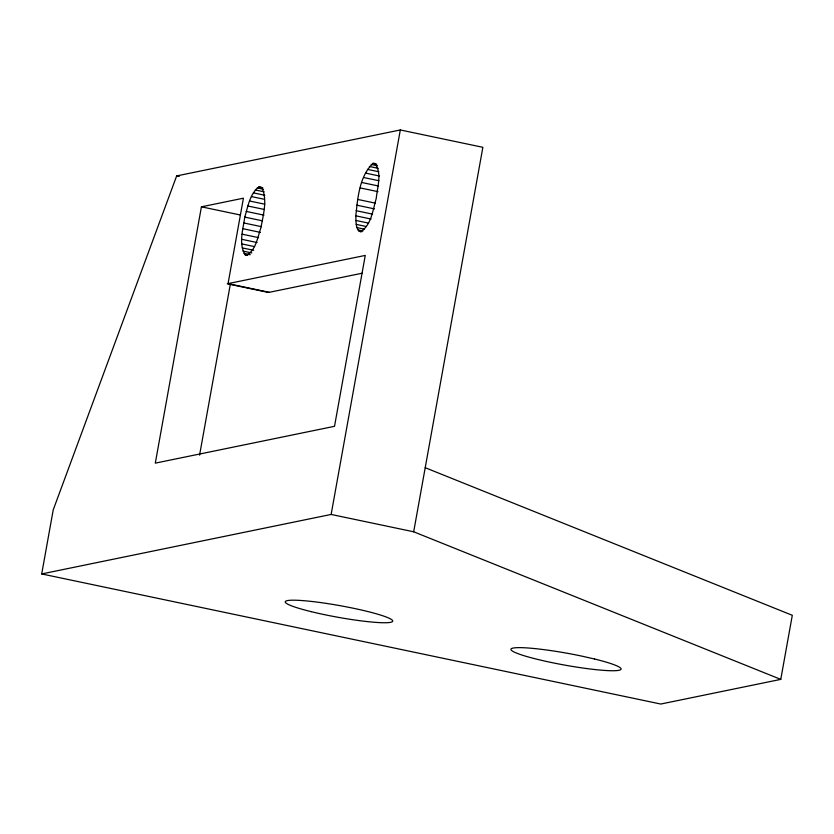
<?xml version="1.0" encoding="UTF-8"?>
<svg xmlns="http://www.w3.org/2000/svg" width="834" height="834" viewBox="0 0 834 834"><rect width="100%" height="100%" fill="white"/><g stroke="black" fill="none" stroke-linecap="round" stroke-linejoin="round"><path stroke-width="1.25" d="M258.936 186.879L261.886 187.681C267.641 200.129 263.252 214.776 260.938 227.64C257.633 237.023 256.101 249.96 246.645 255.162L245.165 254.766C238.336 243.705 243.121 229.142 244.779 217.101C247.917 206.696 249.762 193.832 258.936 186.879L262.741 187.671M355.837 215.829C357.713 197.929 359.35 176.433 372.954 163.381L374.529 163.287C382.483 172.544 377.26 187.327 376.259 198.377C372.85 209.657 371.495 225.003 360.663 231.675L359.183 231.268C355.357 227.234 356.087 220.968 355.837 215.829L371.078 219.04M780.77 679.376L660.768 704.042L41.7 573.938L53.23 509.855L176.662 175.922L400.32 129.958L482.865 147.305L413.685 531.79L780.77 679.376L792.3 615.294L425.215 467.707M269.319 292.307L228.047 283.633L243.424 198.19L201.421 206.822L155.301 463.141L334.517 426.31L365.261 255.423L227.255 283.789L268.527 292.463L362.071 273.239M199.566 455.156L230.465 283.424M41.7 573.938L331.14 514.442L400.32 129.958M372.954 163.381L376.759 164.183M371.203 164.444L377.552 165.778M369.337 166.466L378.229 168.332M367.419 169.375L378.844 171.773M365.49 173.086L379.46 176.026M363.603 177.506L378.844 180.707M361.831 182.5L378.344 185.972M360.215 187.921L377.99 191.653M357.619 199.42L375.394 203.152M356.712 205.164L374.487 208.896M257.185 187.942L263.534 189.276M356.118 210.689L372.621 214.161M255.319 189.964L264.211 191.83M176.662 175.922L179.206 176.464M253.4 192.873L264.826 195.271M251.472 196.584L264.17 199.253M355.878 220.447L368.576 223.116M249.595 201.004L264.826 204.205M356.254 224.398L366.418 226.535M356.942 227.578L364.562 229.183M247.813 205.988L264.326 209.459M357.932 229.892L363.009 230.955M359.183 231.268L361.716 231.8M246.197 211.409L263.971 215.151M201.421 206.822L240.192 214.963M244.779 217.101L262.554 220.843M243.601 222.907L261.376 226.65M242.694 228.652L260.469 232.394M242.1 234.177L258.603 237.648M241.818 239.327L257.06 242.527M241.86 243.945L254.568 246.614M242.235 247.896L253.672 250.294M242.923 251.076L251.816 252.942M243.914 253.38L250.263 254.714M245.165 254.766L247.698 255.298M331.14 514.442L413.685 531.79M594.559 659.006L581.381 656.024A55.972 6.046 10.2 0 0 511.544 650.437A55.972 6.046 10.2 0 0 596.644 669.733A55.972 6.046 10.2 0 0 594.559 659.006M311.165 611.645A54.575 5.89 10.2 0 0 392.72 621.153A54.575 5.89 10.2 0 0 313.136 601.627A54.575 5.89 10.2 0 0 311.165 611.645"/></g></svg>
